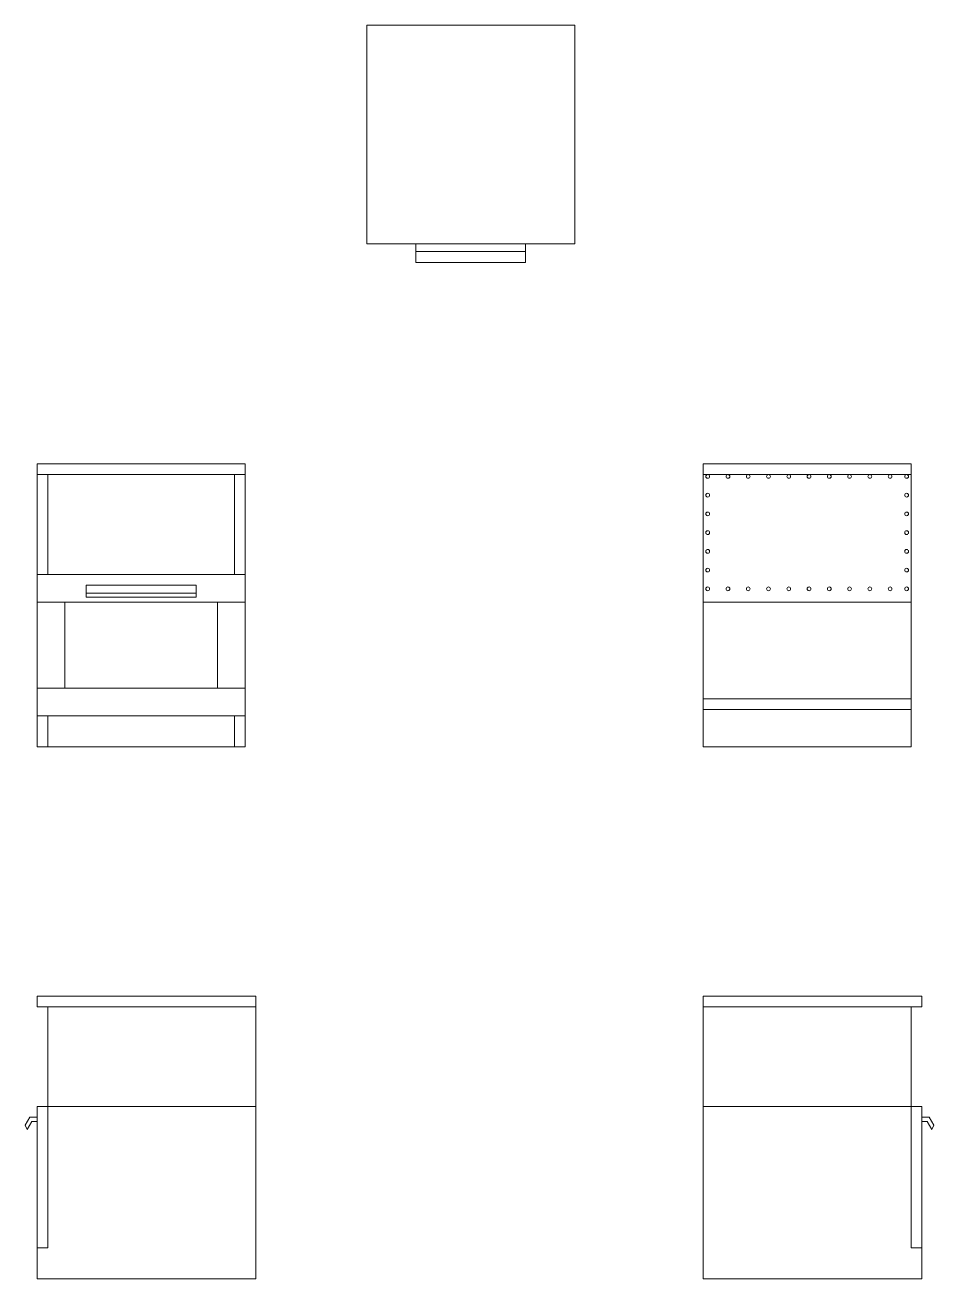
# Model space of a CAD drawing. Header units: centimetres. Extents: x 870 to 8703, y -2721 to 3420.
# Drawn here: x 870 to 2574, y 1071 to 3420 of the extents above; entities that cross this region are included whole.
import ezdxf

# ---------------------------------------------------------------- set-up
doc = ezdxf.new("R2010")
doc.units = ezdxf.units.CM
doc.layers.add('A-ELEV-MBE', color=8, linetype='Continuous', lineweight=9)

msp = doc.modelspace()

# ---------------------------------------------------------------- linework, layer by layer
at = {"layer": 'A-ELEV-MBE'}
for p, q in [((1510.3, 3010.4), (1510.3, 3420.4)), ((1510.3, 3420.4), (1900.3, 3420.4)), ((1900.3, 3420.4), (1900.3, 3010.4)), ((1900.3, 3010.4), (1510.3, 3010.4)), ((1510.3, 3010.4), (1602.3, 3010.4)), ((1602.3, 3010.4), (1602.3, 2996.4)), ((1808.3, 2975.8), (1808.3, 3010.4)), ((1602.3, 2996.4), (1808.3, 2996.4)), ((1602.3, 2996.4), (1602.3, 2975.8)), ((1602.3, 2975.8), (1808.3, 2975.8)), ((892.5, 2068.2), (892.5, 2598.2)), ((892.5, 2598.2), (1282.5, 2598.2)), ((1282.5, 2598.2), (1282.5, 2068.2)), ((2531.1, 2598.2), (2141.1, 2598.2)), ((2141.1, 2598.2), (2141.1, 2068.2)), ((2531.1, 2068.2), (2531.1, 2598.2)), ((892.5, 2578.2), (1282.5, 2578.2)), ((912.5, 2391.2), (912.5, 2578.2)), ((1262.5, 2391.2), (1262.5, 2578.2)), ((2141.1, 2578.2), (2531.1, 2578.2)), ((2141.1, 2578.2), (2146.1, 2578.2)), ((2141.1, 2578.2), (2142.6, 2578.2)), ((2146.1, 2578.2), (2149.6, 2578.2)), ((892.5, 2391.2), (1282.5, 2391.2)), ((1282.5, 2391.2), (1282.5, 2371.2)), ((1190.5, 2371.2), (984.5, 2371.2)), ((984.5, 2371.2), (984.5, 2348.2)), ((984.5, 2356.2), (1190.5, 2356.2)), ((1190.5, 2371.2), (1190.5, 2348.2)), ((892.5, 2339.2), (1282.5, 2339.2)), ((944.5, 2339.2), (944.5, 2178.2)), ((984.5, 2348.2), (1190.5, 2348.2)), ((1230.5, 2339.2), (1230.5, 2178.2)), ((2141.1, 2339.2), (2531.1, 2339.2)), ((892.5, 2178.2), (1282.5, 2178.2)), ((2141.1, 2158.2), (2531.1, 2158.2)), ((2141.1, 2138.2), (2531.1, 2138.2)), ((892.5, 2126.2), (1282.5, 2126.2)), ((912.5, 2068.2), (912.5, 2126.2)), ((1262.5, 2068.2), (1262.5, 2126.2)), ((892.5, 2068.2), (1282.5, 2068.2)), ((2141.1, 2068.2), (2531.1, 2068.2)), ((1302.5, 1601.2), (892.5, 1601.2)), ((892.5, 1601.2), (892.5, 1581.2)), ((1302.5, 1071.2), (1302.5, 1601.2)), ((2141.1, 1071.2), (2141.1, 1601.2)), ((2141.1, 1601.2), (2551.1, 1601.2)), ((2551.1, 1601.2), (2551.1, 1581.2)), ((892.5, 1581.2), (1302.5, 1581.2)), ((912.5, 1581.2), (912.5, 1394.2)), ((2551.1, 1581.2), (2141.1, 1581.2)), ((2531.1, 1581.2), (2531.1, 1394.2)), ((892.5, 1394.2), (892.5, 1071.2)), ((892.5, 1394.2), (1302.5, 1394.2)), ((892.5, 1394.2), (892.5, 1374.2)), ((912.5, 1129.2), (912.5, 1394.2)), ((2551.1, 1394.2), (2141.1, 1394.2)), ((2531.1, 1129.2), (2531.1, 1394.2)), ((2551.1, 1394.2), (2551.1, 1071.2)), ((878.5, 1374.2), (869.8, 1359.2)), ((882.5, 1366.2), (873.9, 1351.2)), ((892.5, 1374.2), (878.5, 1374.2)), ((892.5, 1366.2), (882.5, 1366.2)), ((892.5, 1374.2), (892.5, 1366.2)), ((2551.1, 1374.2), (2565.1, 1374.2)), ((2551.1, 1366.2), (2561.1, 1366.2)), ((2561.1, 1366.2), (2569.6, 1351.2)), ((2565.1, 1374.2), (2573.8, 1359.2)), ((869.8, 1359.2), (873.9, 1351.2)), ((2573.8, 1359.2), (2569.6, 1351.2)), ((892.5, 1129.2), (912.5, 1129.2)), ((2551.1, 1129.2), (2531.1, 1129.2)), ((892.5, 1071.2), (1302.5, 1071.2)), ((2551.1, 1071.2), (2141.1, 1071.2))]:
    msp.add_line(p, q, dxfattribs=at)
for centre in [(2149.6, 2574.7), (2187.6, 2574.7), (2225.6, 2574.7), (2263.6, 2574.7), (2301.6, 2574.7), (2339.6, 2574.7), (2377.6, 2574.7), (2415.6, 2574.7), (2453.6, 2574.7), (2491.6, 2574.7), (2522.6, 2574.7), (2149.6, 2539.6), (2522.6, 2539.6), (2149.6, 2504.5), (2522.6, 2504.5), (2149.6, 2469.4), (2522.6, 2469.4), (2149.6, 2434.3), (2522.6, 2434.3), (2149.6, 2399.2), (2522.6, 2399.2), (2149.6, 2364.1), (2187.6, 2364.1), (2225.6, 2364.1), (2263.6, 2364.1), (2301.6, 2364.1), (2339.6, 2364.1), (2377.6, 2364.1), (2415.6, 2364.1), (2453.6, 2364.1), (2491.6, 2364.1), (2522.6, 2364.1)]:
    msp.add_circle(centre, 3.5, dxfattribs=at)

doc.saveas('drawing.dxf')
